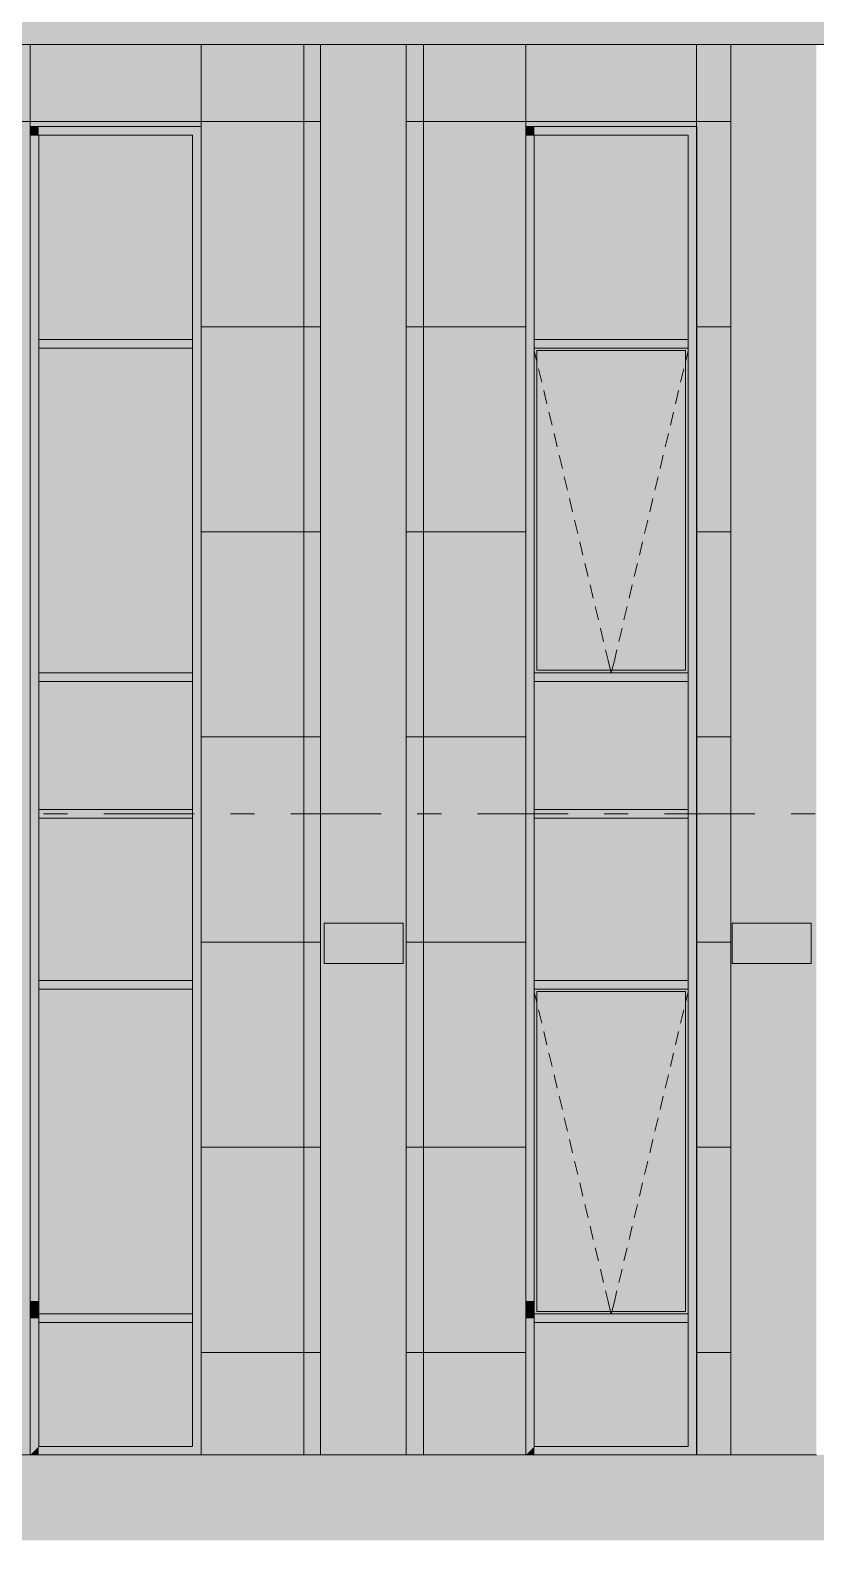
# Model space of a CAD drawing. Header units: millimetres. Extents: x 1499747 to 4341325, y -28481 to 441852.
# Drawn here: x 4116363 to 4120960, y 399932 to 408763 of the extents above; entities that cross this region are included whole.
import ezdxf

# ---------------------------------------------------------------- set-up
doc = ezdxf.new("R2010")
doc.units = ezdxf.units.MM
doc.header["$MEASUREMENT"] = 0
doc.layers.add('Чертеж и Рисунок', color=7, linetype='Continuous')

msp = doc.modelspace()

# ---------------------------------------------------------------- hatches: boundary and pattern name
at = {"layer": 'Чертеж и Рисунок', "linetype": 'Continuous', "lineweight": 0, "true_color": 0x2e2e2e}
for points in [[(4103762.7, 409278.4), (4103762.7, 408678.5), (4132462.7, 408678.5), (4132462.7, 409264.1), (4132463.9, 409264.4), (4132463.9, 409278.4)], [(4116412.7, 408198.5), (4116363.3, 408198.5), (4116363.3, 408148.5), (4116412.7, 408148.5)], [(4116363.3, 407218.5), (4116412.7, 407218.5), (4116412.7, 408148.5), (4116363.3, 408148.5)], [(4116412.7, 408198.5), (4116412.7, 408148.5), (4117312.7, 408148.5), (4117362.7, 408198.5)], [(4117362.7, 407218.5), (4117362.7, 408198.5), (4117312.7, 408148.5), (4117312.7, 407218.5)], [(4119312.7, 408198.5), (4119263.3, 408198.5), (4119263.3, 408148.5), (4119312.7, 408148.5)], [(4119312.7, 408148.5), (4119263.3, 408148.5), (4119263.3, 407218.5), (4119312.7, 407218.5)], [(4119312.7, 408198.5), (4119312.7, 408148.5), (4120212.7, 408148.5), (4120262.7, 408198.5)], [(4120262.7, 407218.5), (4120262.7, 408198.5), (4120212.7, 408148.5), (4120212.7, 407218.5)], [(4116363.3, 406928.5), (4116412.7, 406928.5), (4116412.7, 407218.5), (4116363.3, 407218.5)], [(4117362.7, 406928.5), (4117362.7, 407218.5), (4117312.7, 407218.5), (4117312.7, 406928.5)], [(4119312.7, 407218.5), (4119263.3, 407218.5), (4119263.3, 406928.5), (4119312.7, 406928.5)], [(4120262.7, 406928.5), (4120262.7, 407218.5), (4120212.7, 407218.5), (4120212.7, 406928.5)], [(4116363.3, 406498.3), (4116412.7, 406498.3), (4116412.7, 406928.5), (4116363.3, 406928.5)], [(4117312.7, 406903.5), (4117312.7, 406953.5), (4116412.7, 406953.5), (4116412.7, 406903.5)], [(4117362.7, 404978.5), (4117362.7, 406928.5), (4117312.7, 406928.5), (4117312.7, 404978.5)], [(4119312.7, 406928.5), (4119263.3, 406928.5), (4119263.3, 406498.3), (4119312.7, 406498.3)], [(4119312.7, 406953.5), (4119312.7, 406903.5), (4120212.7, 406903.5), (4120212.7, 406953.5)], [(4120262.7, 404978.5), (4120262.7, 406928.5), (4120212.7, 406928.5), (4120212.7, 404978.5)], [(4116363.3, 404978.5), (4116412.7, 404978.5), (4116412.7, 406498.3), (4116363.3, 406498.3)], [(4119312.7, 406498.3), (4119263.3, 406498.3), (4119263.3, 404978.5), (4119312.7, 404978.5)], [(4116363.3, 404628.5), (4116412.7, 404628.5), (4116412.7, 404978.5), (4116363.3, 404978.5)], [(4117312.7, 404953.5), (4117312.7, 405003.5), (4116412.7, 405003.5), (4116412.7, 404953.5)], [(4117362.7, 404628.5), (4117362.7, 404978.5), (4117312.7, 404978.5), (4117312.7, 404628.5)], [(4119312.7, 404978.5), (4119263.3, 404978.5), (4119263.3, 404628.5), (4119312.7, 404628.5)], [(4119312.7, 404953.5), (4120212.7, 404953.5), (4120212.7, 405003.5), (4119312.7, 405003.5)], [(4120262.7, 404628.5), (4120262.7, 404978.5), (4120212.7, 404978.5), (4120212.7, 404628.5)], [(4116363.3, 404178.5), (4116412.7, 404178.5), (4116412.7, 404628.5), (4116363.3, 404628.5)], [(4117362.7, 404178.5), (4117362.7, 404628.5), (4117312.7, 404628.5), (4117312.7, 404178.5)], [(4119312.7, 404628.5), (4119263.3, 404628.5), (4119263.3, 404178.5), (4119312.7, 404178.5)], [(4120262.7, 404178.5), (4120262.7, 404628.5), (4120212.7, 404628.5), (4120212.7, 404178.5)], [(4116363.3, 403178.5), (4116412.7, 403178.5), (4116412.7, 404178.5), (4116363.3, 404178.5)], [(4117312.7, 404153.5), (4117312.7, 404203.5), (4116412.7, 404203.5), (4116412.7, 404153.5)], [(4117362.7, 403178.5), (4117362.7, 404178.5), (4117312.7, 404178.5), (4117312.7, 403178.5)], [(4119312.7, 404178.5), (4119263.3, 404178.5), (4119263.3, 403178.5), (4119312.7, 403178.5)], [(4119312.7, 404203.5), (4119312.7, 404153.5), (4120212.7, 404153.5), (4120212.7, 404203.5)], [(4120262.7, 403178.5), (4120262.7, 404178.5), (4120212.7, 404178.5), (4120212.7, 403178.5)], [(4117312.7, 403153.5), (4117312.7, 403203.5), (4116412.7, 403203.5), (4116412.7, 403153.5)], [(4119312.7, 403153.5), (4120212.7, 403153.5), (4120212.7, 403203.5), (4119312.7, 403203.5)], [(4116363.3, 402728.5), (4116412.7, 402728.5), (4116412.7, 403178.5), (4116363.3, 403178.5)], [(4117362.7, 402038.4), (4117362.7, 403178.5), (4117312.7, 403178.5), (4117312.7, 402038.4)], [(4119312.7, 403178.5), (4119263.3, 403178.5), (4119263.3, 402728.5), (4119312.7, 402728.5)], [(4120262.7, 402038.4), (4120262.7, 403178.5), (4120212.7, 403178.5), (4120212.7, 402038.4)], [(4116363.3, 402038.4), (4116412.7, 402038.4), (4116412.7, 402728.5), (4116363.3, 402728.5)], [(4119312.7, 402728.5), (4119263.3, 402728.5), (4119263.3, 402038.4), (4119312.7, 402038.4)], [(4116363.3, 401328.4), (4116412.7, 401328.4), (4116412.7, 402038.4), (4116363.3, 402038.4)], [(4117362.7, 401228.4), (4117362.7, 402038.4), (4117312.7, 402038.4), (4117312.7, 401228.4)], [(4119312.7, 402038.4), (4119263.3, 402038.4), (4119263.3, 401328.4), (4119312.7, 401328.4)], [(4120262.7, 401228.4), (4120262.7, 402038.4), (4120212.7, 402038.4), (4120212.7, 401228.4)], [(4116363.3, 401228.4), (4116412.7, 401228.4), (4116412.7, 401328.4), (4116363.3, 401328.4)], [(4119312.7, 401328.4), (4119263.3, 401328.4), (4119263.3, 401228.4), (4119312.7, 401228.4)], [(4116363.3, 400429), (4116412.7, 400478.4), (4116412.7, 401228.4), (4116363.3, 401228.4)], [(4117312.7, 401203.4), (4117312.7, 401253.4), (4116412.7, 401253.4), (4116412.7, 401203.4)], [(4117362.7, 401228.4), (4117312.7, 401228.4), (4117312.7, 400478.4), (4117362.7, 400428.4)], [(4119312.7, 401228.4), (4119263.3, 401228.4), (4119263.3, 400429), (4119312.7, 400478.4)], [(4119312.7, 401203.4), (4120212.7, 401203.4), (4120212.7, 401253.4), (4119312.7, 401253.4)], [(4120262.7, 401228.4), (4120212.7, 401228.4), (4120212.7, 400478.4), (4120262.7, 400428.4)], [(4116363.3, 400429), (4116363.3, 400428.4), (4116412.7, 400428.4), (4116412.7, 400478.4)], [(4116412.7, 400428.4), (4117362.7, 400428.4), (4117312.7, 400478.4), (4116412.7, 400478.4)], [(4119263.3, 400429), (4119263.3, 400428.4), (4119312.7, 400428.4), (4119312.7, 400478.4)], [(4119312.7, 400478.4), (4119312.7, 400428.4), (4120262.7, 400428.4), (4120212.7, 400478.4)]]:
    msp.add_hatch(color=250, dxfattribs=at).paths.add_polyline_path(points)
at = {"layer": 'Чертеж и Рисунок', "linetype": 'Continuous', "lineweight": 0, "true_color": 0xffffff}
for points in [[(4116163, 400428.4), (4116363.3, 400428.4), (4116363.3, 408198.5), (4117363.3, 408198.5), (4117363.3, 400428.4), (4118062.1, 400428.4), (4118062.1, 408678.5), (4116163, 408678.5)], [(4118062.1, 408678.5), (4118062.1, 400428.4), (4118562.1, 400428.4), (4118562.1, 408678.5)], [(4118562.1, 400428.4), (4119263.3, 400428.4), (4119263.3, 408198.5), (4120263.3, 408198.5), (4120263.3, 400428.4), (4120463.7, 400428.4), (4120463.7, 408678.5), (4118562.1, 408678.5)], [(4120463.7, 408678.5), (4120463.7, 400428.4), (4120963.7, 400428.4), (4120963.7, 408678.5)], [(4118083.9, 403303.8), (4118545.7, 403303.8), (4118545.7, 403539.5), (4118083.9, 403539.5)], [(4120470.3, 403303.8), (4120932.2, 403303.8), (4120932.2, 403539.5), (4120470.3, 403539.5)]]:
    msp.add_hatch(color=7, dxfattribs=at).paths.add_polyline_path(points)
at = {"layer": 'Чертеж и Рисунок', "linetype": 'Continuous', "lineweight": 0, "true_color": 0x84adf9}
for points in [[(4116412.7, 406953.5), (4117312.7, 406953.5), (4117312.7, 407218.5), (4117312.7, 408148.5), (4116412.7, 408148.5)], [(4119312.7, 408148.5), (4119312.7, 406953.5), (4120212.7, 406953.5), (4120212.7, 408148.5)], [(4117312.7, 406903.5), (4116412.7, 406903.5), (4116412.7, 405003.5), (4117312.7, 405003.5)], [(4119327.7, 406888.5), (4119327.7, 405018.5), (4120197.7, 405018.5), (4120197.7, 406888.5)], [(4116412.7, 404953.5), (4116412.7, 404628.5), (4117312.7, 404628.5), (4117312.7, 404953.5)], [(4119312.7, 404628.5), (4120212.7, 404628.5), (4120212.7, 404953.5), (4119312.7, 404953.5)], [(4117312.7, 404628.5), (4116412.7, 404628.5), (4116412.7, 404203.5), (4117312.7, 404203.5)], [(4119312.7, 404628.5), (4119312.7, 404203.5), (4120212.7, 404203.5), (4120212.7, 404628.5)], [(4117312.7, 404153.5), (4116412.7, 404153.5), (4116412.7, 403203.5), (4117312.7, 403203.5)], [(4119312.7, 403203.5), (4120212.7, 403203.5), (4120212.7, 404153.5), (4119312.7, 404153.5)], [(4117312.7, 403153.5), (4116412.7, 403153.5), (4116412.7, 401253.4), (4117312.7, 401253.4), (4117312.7, 402038.4)], [(4119327.7, 401268.4), (4120197.7, 401268.4), (4120197.7, 403138.5), (4119327.7, 403138.5)], [(4116412.7, 401203.4), (4116412.7, 400478.4), (4117312.7, 400478.4), (4117312.7, 401203.4)], [(4119312.7, 401203.4), (4119312.7, 400478.4), (4120212.7, 400478.4), (4120212.7, 401203.4)]]:
    msp.add_hatch(color=161, dxfattribs=at).paths.add_polyline_path(points)
at = {"layer": 'Чертеж и Рисунок', "linetype": 'Continuous', "lineweight": 0, "true_color": 0xf7fdff}
for points in [[(4119312.7, 406903.5), (4119312.7, 406498.3), (4119312.7, 405003.5), (4119327.7, 405018.5), (4119327.7, 406888.5)], [(4120212.7, 406903.5), (4119312.7, 406903.5), (4119327.7, 406888.5), (4120197.7, 406888.5)], [(4120197.7, 405018.5), (4120212.7, 405003.5), (4120212.7, 406903.5), (4120197.7, 406888.5)], [(4119327.7, 405018.5), (4119312.7, 405003.5), (4120212.7, 405003.5), (4120197.7, 405018.5)], [(4119327.7, 403138.5), (4119312.7, 403153.5), (4119312.7, 401328.4), (4119312.7, 401253.4), (4119327.7, 401268.4)], [(4120212.7, 403153.5), (4119312.7, 403153.5), (4119327.7, 403138.5), (4120197.7, 403138.5)], [(4120197.7, 403138.5), (4120197.7, 401268.4), (4120212.7, 401253.4), (4120212.7, 402038.4), (4120212.7, 403153.5)], [(4119312.7, 401253.4), (4120212.7, 401253.4), (4120197.7, 401268.4), (4119327.7, 401268.4)]]:
    msp.add_hatch(color=7, dxfattribs=at).paths.add_polyline_path(points)
at = {"layer": 'Чертеж и Рисунок', "linetype": 'Continuous', "lineweight": 0, "true_color": 0x7f7f7f}
for points in [[(4117363.3, 404178.5), (4117362.7, 404178.5), (4117362.7, 404018.5), (4117363.3, 404018.5)], [(4120262.7, 404178.5), (4120262.7, 404018.5), (4120263.3, 404018.5), (4120263.3, 404178.5)]]:
    msp.add_hatch(color=8, dxfattribs=at).paths.add_polyline_path(points)
at = {"layer": 'Чертеж и Рисунок', "linetype": 'Continuous', "lineweight": 0, "true_color": 0x606060}
for points in [[(4117363.3, 404018.5), (4117362.7, 404018.5), (4117362.7, 402778.5), (4117363.3, 402778.5)], [(4120263.3, 404018.5), (4120262.7, 404018.5), (4120262.7, 402778.5), (4120263.3, 402778.5)]]:
    msp.add_hatch(color=251, dxfattribs=at).paths.add_polyline_path(points)
at = {"layer": 'Чертеж и Рисунок', "linetype": 'Continuous', "lineweight": 0, "true_color": 0xbc9a89}
msp.add_hatch(color=33, dxfattribs=at).paths.add_polyline_path([(4104262.7, 399928.4), (4127512.7, 399928.4), (4127512.7, 400428.4), (4104262.7, 400428.4)])

# ---------------------------------------------------------------- linework, layer by layer
at = {"layer": 'Чертеж и Рисунок', "color": 7, "linetype": 'Continuous', "lineweight": 5}
for points in [[(4103762.7, 408678.5), (4132462.7, 408678.5)], [(4118062.1, 400428.4), (4118062.1, 408678.5)], [(4118562.1, 400428.4), (4118562.1, 408678.5)], [(4120463.6, 400428.4), (4120463.6, 408678.5)], [(4116363.3, 408198.5), (4117363.3, 408198.5)], [(4116412.7, 408148.5), (4116363.3, 408148.5)], [(4117312.7, 408148.5), (4116412.7, 408148.5)], [(4116412.7, 408148.5), (4116412.7, 407218.5)], [(4117312.7, 407218.5), (4117312.7, 408148.5)], [(4117363.3, 408198.5), (4117363.3, 400428.4)], [(4119263.3, 408198.5), (4120263.3, 408198.5)], [(4119312.7, 408148.5), (4119263.3, 408148.5)], [(4120212.7, 408148.5), (4119312.7, 408148.5)], [(4119312.7, 408148.5), (4119312.7, 407218.5)], [(4120212.7, 407218.5), (4120212.7, 408148.5)], [(4120263.3, 408198.5), (4120263.3, 400428.4)], [(4116412.7, 407218.5), (4116412.7, 406928.5)], [(4117312.7, 406953.5), (4117312.7, 407218.5)], [(4119312.7, 407218.5), (4119312.7, 406928.5)], [(4120212.7, 406953.5), (4120212.7, 407218.5)], [(4116412.7, 406953.5), (4117312.7, 406953.5)], [(4116412.7, 406928.5), (4116412.7, 406498.3)], [(4117312.7, 406928.5), (4117312.7, 406953.5)], [(4117312.7, 406903.5), (4117312.7, 406928.5)], [(4119312.7, 406953.5), (4120212.7, 406953.5)], [(4119312.7, 406928.5), (4119312.7, 406498.3)], [(4120212.7, 406928.5), (4120212.7, 406953.5)], [(4120212.7, 406903.5), (4120212.7, 406928.5)], [(4116412.7, 406903.5), (4117312.7, 406903.5)], [(4117312.7, 405003.5), (4117312.7, 406903.5)], [(4119312.7, 406903.5), (4120212.7, 406903.5)], [(4119327.7, 406888.5), (4120197.7, 406888.5)], [(4119327.7, 405018.5), (4119327.7, 406888.5)], [(4120197.7, 406888.5), (4120197.7, 405018.5)], [(4120212.7, 405003.5), (4120212.7, 406903.5)], [(4116412.7, 406498.3), (4116412.7, 404978.5)], [(4119312.7, 406498.3), (4119312.7, 404978.5)], [(4116412.7, 405003.5), (4117312.7, 405003.5)], [(4116412.7, 404978.5), (4116412.7, 404628.5)], [(4117312.7, 404978.5), (4117312.7, 405003.5)], [(4117312.7, 404953.5), (4117312.7, 404978.5)], [(4119312.7, 405003.5), (4120212.7, 405003.5)], [(4119312.7, 404978.5), (4119312.7, 404628.5)], [(4120197.7, 405018.5), (4119327.7, 405018.5)], [(4120212.7, 404978.5), (4120212.7, 405003.5)], [(4120212.7, 404953.5), (4120212.7, 404978.5)], [(4116412.7, 404953.5), (4117312.7, 404953.5)], [(4117312.7, 404628.5), (4117312.7, 404953.5)], [(4119312.7, 404953.5), (4120212.7, 404953.5)], [(4120212.7, 404628.5), (4120212.7, 404953.5)], [(4116412.7, 404628.5), (4116412.7, 404178.5)], [(4117312.7, 404203.5), (4117312.7, 404628.5)], [(4119312.7, 404628.5), (4119312.7, 404178.5)], [(4120212.7, 404203.5), (4120212.7, 404628.5)], [(4116412.7, 404203.5), (4117312.7, 404203.5)], [(4116412.7, 404178.5), (4116412.7, 403178.5)], [(4117312.7, 404178.5), (4117312.7, 404203.5)], [(4117312.7, 404153.5), (4117312.7, 404178.5)], [(4117362.7, 404178.5), (4117363.3, 404178.5)], [(4119312.7, 404203.5), (4120212.7, 404203.5)], [(4119312.7, 404178.5), (4119312.7, 403178.5)], [(4120212.7, 404178.5), (4120212.7, 404203.5)], [(4120212.7, 404153.5), (4120212.7, 404178.5)], [(4120262.7, 404178.5), (4120263.3, 404178.5)], [(4116412.7, 404153.5), (4117312.7, 404153.5)], [(4117312.7, 403203.5), (4117312.7, 404153.5)], [(4119312.7, 404153.5), (4120212.7, 404153.5)], [(4120212.7, 403203.5), (4120212.7, 404153.5)], [(4120262.7, 404018.5), (4120263.3, 404018.5)], [(4118083.9, 403303.8), (4118083.9, 403539.5)], [(4118083.9, 403539.5), (4118545.7, 403539.5)], [(4118545.7, 403539.5), (4118545.7, 403303.8)], [(4120470.3, 403303.8), (4120470.3, 403539.5)], [(4120470.3, 403539.5), (4120932.2, 403539.5)], [(4120932.2, 403539.5), (4120932.2, 403303.8)], [(4118545.7, 403303.8), (4118083.9, 403303.8)], [(4120932.2, 403303.8), (4120470.3, 403303.8)], [(4116412.7, 403203.5), (4117312.7, 403203.5)], [(4117312.7, 403178.5), (4117312.7, 403203.5)], [(4119312.7, 403203.5), (4120212.7, 403203.5)], [(4120212.7, 403178.5), (4120212.7, 403203.5)], [(4116412.7, 403178.5), (4116412.7, 402728.5)], [(4116412.7, 403153.5), (4117312.7, 403153.5)], [(4117312.7, 403153.5), (4117312.7, 403178.5)], [(4117312.7, 402038.4), (4117312.7, 403153.5)], [(4119312.7, 403178.5), (4119312.7, 402728.5)], [(4119312.7, 403153.5), (4120212.7, 403153.5)], [(4119327.7, 403138.5), (4120197.7, 403138.5)], [(4119327.7, 401268.4), (4119327.7, 403138.5)], [(4120197.7, 403138.5), (4120197.7, 401268.4)], [(4120212.7, 403153.5), (4120212.7, 403178.5)], [(4120212.7, 402038.4), (4120212.7, 403153.5)], [(4116412.7, 402728.5), (4116412.7, 402038.4)], [(4119312.7, 402728.5), (4119312.7, 402038.4)], [(4116412.7, 402038.4), (4116412.7, 401328.4)], [(4117312.7, 401253.4), (4117312.7, 402038.4)], [(4119312.7, 402038.4), (4119312.7, 401328.4)], [(4120212.7, 401253.4), (4120212.7, 402038.4)], [(4116412.7, 401328.4), (4116412.7, 401228.4)], [(4119312.7, 401328.4), (4119312.7, 401228.4)], [(4120197.7, 401268.4), (4119327.7, 401268.4)], [(4116412.7, 401253.4), (4117312.7, 401253.4)], [(4116412.7, 401228.4), (4116412.7, 400478.4)], [(4116412.7, 401203.4), (4117312.7, 401203.4)], [(4117312.7, 401228.4), (4117312.7, 401253.4)], [(4117312.7, 400478.4), (4117312.7, 401228.4)], [(4119312.7, 401253.4), (4120212.7, 401253.4)], [(4119312.7, 401228.4), (4119312.7, 400478.4)], [(4119312.7, 401203.4), (4120212.7, 401203.4)], [(4120212.7, 401228.4), (4120212.7, 401253.4)], [(4120212.7, 400478.4), (4120212.7, 401228.4)], [(4116412.7, 400478.4), (4117312.7, 400478.4)], [(4119312.7, 400478.4), (4120212.7, 400478.4)], [(4116163, 400428.4), (4118062.1, 400428.4)], [(4118062.1, 400428.4), (4118562.1, 400428.4)], [(4118562.1, 400428.4), (4120463.6, 400428.4)], [(4120463.6, 400428.4), (4120963.6, 400428.4)]]:
    msp.add_lwpolyline(points, dxfattribs=at)
at = {"layer": 'Чертеж и Рисунок', "color": 253, "linetype": 'Continuous', "lineweight": 5, "true_color": 0xaaaaaa}
for points in [[(4116363.3, 408677), (4116363.3, 408198.5)], [(4117362.7, 408677.2), (4117362.7, 408198.5)], [(4117963.3, 408677.3), (4117963.3, 400428.4)], [(4118663.7, 408677.4), (4118663.7, 400428.4)], [(4119263.3, 408677.5), (4119263.3, 408198.5)], [(4120262.7, 408677.7), (4120262.7, 408198.5)], [(4118062.1, 408228.1), (4116163, 408228.1)], [(4116363.3, 408198.5), (4116363.3, 400428.4)], [(4117362.7, 408198.5), (4117362.7, 400428.4)], [(4120463.6, 408228.1), (4118562.1, 408228.1)], [(4119263.3, 408198.5), (4119263.3, 400428.4)], [(4120262.7, 408198.5), (4120262.7, 400428.4)], [(4117362.7, 407028.2), (4117363.3, 407028.2)], [(4117363.3, 407028.2), (4118062.1, 407028.2)], [(4118562.1, 407028.2), (4119262.1, 407028.2)], [(4120262.1, 407028.2), (4120263.3, 407028.2)], [(4120263.3, 407028.2), (4120463.6, 407028.2)], [(4117362.7, 405828.2), (4117363.3, 405828.2)], [(4117363.3, 405828.2), (4118062.1, 405828.2)], [(4118562.1, 405828.2), (4119262.1, 405828.2)], [(4120262.1, 405828.2), (4120263.3, 405828.2)], [(4120263.3, 405828.2), (4120463.6, 405828.2)], [(4117362.7, 404628.2), (4117363.3, 404628.2)], [(4117363.3, 404628.2), (4118062.1, 404628.2)], [(4118562.1, 404628.2), (4119262.1, 404628.2)], [(4120262.1, 404628.2), (4120263.3, 404628.2)], [(4120263.3, 404628.2), (4120463.6, 404628.2)], [(4117362.7, 403428.2), (4117363.3, 403428.2)], [(4117363.3, 403428.2), (4118062.1, 403428.2)], [(4118562.1, 403428.2), (4119262.1, 403428.2)], [(4120262.1, 403428.2), (4120263.3, 403428.2)], [(4120263.3, 403428.2), (4120463.6, 403428.2)], [(4117362.7, 402228.2), (4117363.3, 402228.2)], [(4117363.3, 402228.2), (4118062.1, 402228.2)], [(4118562.1, 402228.2), (4119262.1, 402228.2)], [(4120262.1, 402228.2), (4120263.3, 402228.2)], [(4120263.3, 402228.2), (4120463.6, 402228.2)], [(4117362.7, 401028.2), (4117363.3, 401028.2)], [(4117363.3, 401028.2), (4118062.1, 401028.2)], [(4118562.1, 401028.2), (4119262.1, 401028.2)], [(4120262.1, 401028.2), (4120263.3, 401028.2)], [(4120263.3, 401028.2), (4120463.6, 401028.2)]]:
    msp.add_lwpolyline(points, dxfattribs=at)
at = {"layer": 'Чертеж и Рисунок', "color": 1, "linetype": 'Continuous', "lineweight": 0}
for points in [[(4116441, 408678.5), (4116582.1, 408678.5)], [(4116793.7, 408678.5), (4117322.9, 408678.5)], [(4117534.6, 408678.5), (4117675.7, 408678.5)], [(4117887.4, 408678.5), (4118416.5, 408678.5)], [(4118628.2, 408678.5), (4118769.3, 408678.5)], [(4118981, 408678.5), (4119510.1, 408678.5)], [(4119721.8, 408678.5), (4119862.9, 408678.5)], [(4120074.6, 408678.5), (4120603.7, 408678.5)], [(4120815.4, 408678.5), (4120956.5, 408678.5)], [(4116441, 404178.5), (4116582.1, 404178.5)], [(4116793.7, 404178.5), (4117322.9, 404178.5)], [(4117534.6, 404178.5), (4117675.7, 404178.5)], [(4117887.4, 404178.5), (4118416.5, 404178.5)], [(4118628.2, 404178.5), (4118769.3, 404178.5)], [(4118981, 404178.5), (4119510.1, 404178.5)], [(4119721.8, 404178.5), (4119862.9, 404178.5)], [(4120074.6, 404178.5), (4120603.7, 404178.5)], [(4120815.4, 404178.5), (4120956.5, 404178.5)], [(4116441, 400428.4), (4116582.1, 400428.4)], [(4116793.7, 400428.4), (4117322.9, 400428.4)], [(4117534.6, 400428.4), (4117675.7, 400428.4)], [(4117887.4, 400428.4), (4118416.5, 400428.4)], [(4118628.2, 400428.4), (4118769.3, 400428.4)], [(4118981, 400428.4), (4119510.1, 400428.4)], [(4119721.8, 400428.4), (4119862.9, 400428.4)], [(4120074.6, 400428.4), (4120603.7, 400428.4)], [(4120815.4, 400428.4), (4120956.5, 400428.4)]]:
    msp.add_lwpolyline(points, dxfattribs=at)
at = {"layer": 'Чертеж и Рисунок', "color": 23, "linetype": 'Continuous', "lineweight": 5, "true_color": 0xbf8080}
for points in [[(4119312.7, 406887.5), (4119326.2, 406830.6)], [(4120212.7, 406887.5), (4120199.1, 406830.6)], [(4119337.8, 406782), (4119356.3, 406704.2)], [(4120187.5, 406782), (4120169, 406704.2)], [(4119367.9, 406655.5), (4119386.5, 406577.7)], [(4120157.4, 406655.5), (4120138.9, 406577.7)], [(4119398, 406529.1), (4119416.6, 406451.3)], [(4120127.3, 406529.1), (4120108.8, 406451.3)], [(4119428.2, 406402.6), (4119446.7, 406324.8)], [(4120097.2, 406402.6), (4120078.6, 406324.8)], [(4119458.3, 406276.2), (4119476.8, 406198.3)], [(4120067, 406276.2), (4120048.5, 406198.3)], [(4119488.4, 406149.7), (4119507, 406071.9)], [(4120036.9, 406149.7), (4120018.4, 406071.9)], [(4119518.5, 406023.2), (4119537.1, 405945.4)], [(4120006.8, 406023.2), (4119988.3, 405945.4)], [(4119548.7, 405896.8), (4119567.2, 405819)], [(4119976.7, 405896.8), (4119958.1, 405819)], [(4119578.8, 405770.3), (4119597.3, 405692.5)], [(4119946.5, 405770.3), (4119928, 405692.5)], [(4119608.9, 405643.9), (4119627.5, 405566)], [(4119916.4, 405643.9), (4119897.9, 405566)], [(4119639.1, 405517.4), (4119657.6, 405439.6)], [(4119886.3, 405517.4), (4119867.7, 405439.6)], [(4119669.2, 405390.9), (4119687.7, 405313.1)], [(4119856.2, 405390.9), (4119837.6, 405313.1)], [(4119699.3, 405264.5), (4119717.8, 405186.6)], [(4119826, 405264.5), (4119807.5, 405186.6)], [(4119729.4, 405138), (4119744.1, 405076.3)], [(4119744.1, 405076.3), (4119757.9, 405018.5)], [(4119781.2, 405076.3), (4119767.4, 405018.5)], [(4119795.9, 405138), (4119781.2, 405076.3)], [(4119757.9, 405018.5), (4119761.5, 405003.5)], [(4119767.4, 405018.5), (4119763.9, 405003.5)], [(4119312.7, 403137.5), (4119326.2, 403080.6)], [(4120212.7, 403137.5), (4120199.1, 403080.6)], [(4119337.8, 403032), (4119356.3, 402954.2)], [(4120187.5, 403032), (4120169, 402954.2)], [(4119367.9, 402905.5), (4119386.5, 402827.7)], [(4120157.4, 402905.5), (4120138.9, 402827.7)], [(4119398, 402779.1), (4119416.6, 402701.3)], [(4120127.3, 402779.1), (4120108.8, 402701.3)], [(4119428.2, 402652.6), (4119446.7, 402574.8)], [(4120097.2, 402652.6), (4120078.6, 402574.8)], [(4119458.3, 402526.2), (4119476.8, 402448.3)], [(4120067, 402526.2), (4120048.5, 402448.3)], [(4119488.4, 402399.7), (4119507, 402321.9)], [(4120036.9, 402399.7), (4120018.4, 402321.9)], [(4119518.5, 402273.2), (4119537.1, 402195.4)], [(4120006.8, 402273.2), (4119988.3, 402195.4)], [(4119548.7, 402146.8), (4119567.2, 402068.9)], [(4119976.7, 402146.8), (4119958.1, 402068.9)], [(4119578.8, 402020.3), (4119597.3, 401942.5)], [(4119946.5, 402020.3), (4119928, 401942.5)], [(4119608.9, 401893.8), (4119627.5, 401816)], [(4119916.4, 401893.8), (4119897.9, 401816)], [(4119639.1, 401767.4), (4119657.6, 401689.5)], [(4119886.3, 401767.4), (4119867.7, 401689.5)], [(4119669.2, 401640.9), (4119687.7, 401563.1)], [(4119856.2, 401640.9), (4119837.6, 401563.1)], [(4119699.3, 401514.4), (4119717.8, 401436.6)], [(4119826, 401514.4), (4119807.5, 401436.6)], [(4119729.4, 401388), (4119744.1, 401326.3)], [(4119795.9, 401388), (4119781.2, 401326.3)], [(4119744.1, 401326.3), (4119757.9, 401268.4)], [(4119757.9, 401268.4), (4119761.5, 401253.4)], [(4119767.4, 401268.4), (4119763.9, 401253.4)], [(4119781.2, 401326.3), (4119767.4, 401268.4)]]:
    msp.add_lwpolyline(points, dxfattribs=at)
at = {"layer": 'Чертеж и Рисунок', "color": 251, "linetype": 'Continuous', "lineweight": 5, "true_color": 0x6a6a6a}
for points in [[(4117363.3, 404018.5), (4117362.7, 404018.5)], [(4117362.7, 402778.5), (4117363.3, 402778.5)], [(4120262.7, 402778.5), (4120263.3, 402778.5)]]:
    msp.add_lwpolyline(points, dxfattribs=at)

doc.saveas('drawing.dxf')
